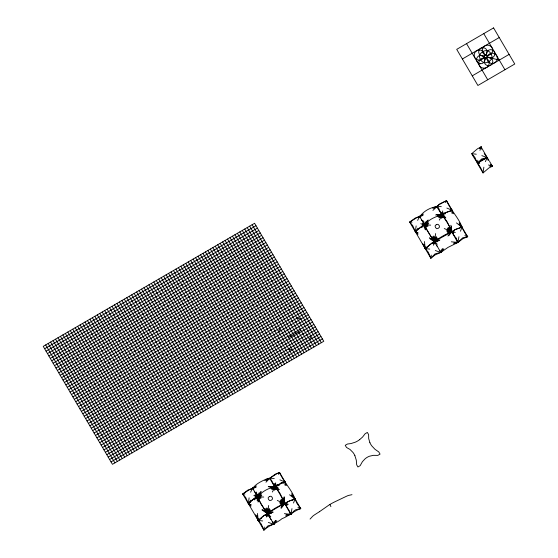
<?xml version="1.0" encoding="UTF-8"?>
<svg xmlns="http://www.w3.org/2000/svg" width="558" height="558" viewBox="0 0 558 558"><rect width="100%" height="100%" fill="white"/><g stroke="black" fill="none" stroke-linecap="round" stroke-linejoin="round"><path stroke-width="0.84" d="M267.61 508.896L267.979 516.52M434.57 236.983L434.87 244.062M451.98 213.365L452.168 210.282L446.54 200.643L439.871 203.782L432.924 210.429M284.992 485.16L285.215 482.168L279.565 472.542L275.31 474.147L269.744 478.262L276.091 489.526M257.552 499.25L257.719 496.927L254.12 498.58L248.366 503.63L263.892 530.1C269.263 525.148 276.447 523.383 282.041 518.661C288.835 516.157 293.864 510.828 300.741 508.645L295.098 499.019L287.572 501.663L281.309 506.504M441.434 218.345L441.971 213.519M275.136 483.828L275.261 489.708M274.473 490.266L275.729 482.823M434.166 243.63L435.638 233.565M423.431 222.809C427.853 233.467 435.519 242.172 440.687 252.474L434.975 254.971L430.86 258.194L415.326 231.709L416.142 225.927M274.285 523.767L273.727 524.374L268.042 525.775L263.892 530.1L264.297 527.024M435.303 250.507L440.687 252.474L435.024 253.904L430.86 258.194L431.299 255.104M257.126 500.428L257.719 496.927L254.211 499.898L254.594 498.252L255.104 498.001M285.577 515.934L290.913 514.364L291.967 508.631M424.226 227.615L425.147 223.186M441.915 215.402L442.724 210.945M440.346 251.867L440.687 252.467L448.032 247.382L457.881 242.458L458.941 236.738M433.399 245.248L435.484 237.213M477.829 160.223L477.383 163.306L483.04 172.952L488.843 168L492.4 166.242L489.547 161.374M268.677 505.485L267.059 516.143M249.105 497.82L248.366 503.623L248.708 504.09M483.856 167.17L483.04 172.952C480.487 165.852 475.074 160.467 471.754 153.673L477.564 148.728L481.122 146.977L487.441 157.956M480.843 148.093L481.122 146.977L480.222 147.528M258.466 498.915L257.719 496.92L258.417 494.172M268.524 509.126L266.41 517.029M278.749 331.954L279.795 328.118M309.704 339.773L310.75 335.93M440.82 217.627L442.529 212.849M479.943 150.367L481.122 146.977L481.401 147.828M257.112 498.957L257.719 496.927C261.737 506.81 269.096 514.776 273.72 524.38L276.789 520.642M424.275 226.353L425.81 221.819M255.85 493.649L256.352 492.037L257.726 496.913L259.63 499.11M433.991 242.89L436.454 236.634M255.62 497.764L257.719 496.92L259.247 492.644M275.533 484.769L273.852 489.547M460.434 231.214L462.038 227.106C458.432 217.348 450.494 210.052 446.54 200.643L438.818 204.821L435.77 207.325M293.494 503.016L295.098 499.019L296.898 503.323L300.741 508.645L295.705 509.726L293.975 510.905L290.92 514.364L287.377 514.888M417.642 220.403C421.255 211.705 431.941 205.574 441.294 206.648M485.355 161.646L487.218 157.6L481.84 155.633M250.64 492.198C252.858 485.69 259.512 482.042 265.462 479.489C270.895 475.667 271.76 481.7 274.013 485.09C280.869 494.088 284.936 504.746 290.92 514.364L286.031 514.657M256.052 497.22L257.719 496.92L258.975 494.039M269.493 508.554L266.71 515.327M439.997 250.249L440.687 252.467L442.417 248.498M272.346 492.023L276.363 484.693M439.306 220.103L443.373 212.8M445.584 202.659L446.54 200.643M275.401 520.391L273.727 524.374L268.342 522.386M432.827 243.546L434.57 241.858L436.851 237.534M278.609 474.453L279.565 472.542C283.645 481.903 291.45 489.275 295.091 499.012C289.595 500.4 284.35 503.037 280.946 507.759M443.826 248.763L440.687 252.467L442.145 249.761M480.222 148.623L481.122 146.977L481.421 149.188M255.132 497.059L257.719 496.92L260.984 491.396M275.666 520.712L273.727 524.374L273.371 523.76M255.599 496.376L257.719 496.92L261.123 491.891M269.891 509.447L267.603 513.765L265.873 515.376M427.379 220.445L423.92 225.892M253.827 495.574L257.719 496.92L258.166 496.188M440.687 252.467L442.864 249.231M310.067 519.08L312.675 516.262A9.884 1.897 -30.4 0 1 314.454 514.894L319.19 511.874M425.621 223.535L421.736 227.573M281.134 508.373L284.803 503.755L286.233 502.939M275.833 521.123L273.727 524.374L272.848 521.549M433.671 242.402L437.437 238.231M448.751 235.692L451.771 231.842L449.65 226.918M439.906 217.397L442.613 214.132M272.946 489.317L276.05 485.572M250.974 500.087L248.987 502.786M417.984 228.215L415.961 230.886M254.985 495.567L257.719 496.92L260.091 493.983M428.153 219.957L424.687 224.993L424.98 229.247M256.575 498.231L257.719 496.927L258.563 499.598M426.445 222.823L424.687 224.993L421.123 226.75L415.326 231.709L417.935 234.374M447.914 236.027L451.771 231.842L448.772 227.357M453.508 243.776L457.881 242.458L462.666 237.847L467.702 236.718L459.22 222.754M270.477 510.151L267.603 513.765L266.229 514.581M265.971 482.224L269.744 478.269L264.771 480.466M255.118 494.59L257.719 496.92C262.399 490.984 269.305 487.636 276.677 486.52M425.273 224.379L418.395 228.919M479.378 148.672L481.122 146.977M268.81 479.196L269.744 478.269L266.794 479.796M256.534 495.441L257.719 496.92L261.018 494.025M263.892 530.1L261.27 524.067L258.249 520.475L264.478 515.104L273.197 512.223M438.797 217.683L444.182 213.275L452.168 210.282L453.34 213.784M271.837 489.596L277.682 484.804L283.555 482.628M430.86 258.194L428.314 252.216L425.217 248.568L431.969 242.981L439.871 239.94M417.593 233.467L415.326 231.709L417.063 230.091M425.252 224.421L427.979 222.105M422.887 243.881L425.21 248.554C432.896 242.221 441.092 236.236 450.348 232.288M250.514 501.558L248.366 503.623L250.912 506.197M250.57 505.304L248.366 503.63L242.723 493.997L247.78 490.133L255.996 487.301M255.431 514.769L258.249 520.475L263.536 515.857L272.771 511.749M319.336 511.784L329.492 504.69A19.83 3.801 -30.4 0 1 334.214 502.109L346.392 496.299A9.884 1.897 -30.4 0 1 348.415 495.455L351.986 494.674M250.961 505.116L248.366 503.63L245.743 497.59L242.723 493.997L250.235 489.226L255.892 487.001M417.265 232.832L415.326 231.709L409.684 222.084L415.285 218.032L423.027 215.43M250.954 501.161L254.601 498.259M417.503 229.694L417.949 229.303M454.317 243.051L457.881 242.458L462.973 238.65L467.702 236.718C464.005 232.965 462.994 227.755 459.527 223.891M253.158 487.748L252.551 488.278L257.719 496.92L260.209 498.475M449.023 234.06L451.771 231.842L455.265 237.136L457.881 242.458L454.024 242.716M258.975 519.812L261.521 518.068M418.242 232.986L415.326 231.709L412.78 225.725L409.684 222.084L417.21 217.397L422.008 215.43M451.331 241.809L457.881 242.458L451.75 231.856L455.07 229.596L462.038 227.106L459.101 224.023M434.856 242.702L434.57 241.858L437.451 239.787L451.771 231.842L448.102 227.81M438.421 216.832L445.193 212.758L452.168 210.282L452.705 213.044M425.956 247.926L428.558 246.238M415.326 231.709L416.791 230.719M266.159 480.773L269.744 478.269M359.68 439.599L362.574 437.047L365.141 433.726L367.345 432.443L368.615 434.605L368.692 438.595L369.905 442.675M433.873 208.357C438.707 202.498 440.625 214.997 443.052 217.613M276.74 485.467L271.46 488.745M258.298 496.467L261.235 494.702M432.624 208.169L436.705 206.348C441.413 215.116 448.472 222.328 451.757 231.856L455.67 229.352L462.045 227.127L456.465 222.928M277.214 485.125L281.909 483.137M422.085 220.543L419.511 216.358L423.466 214.063M291.555 500.589L294.212 499.298M283.325 483.061L285.215 482.168L285.473 482.67M282.69 504.934L287.112 503.009M451.429 230.942L451.757 231.856L452.698 231.319M429.855 238.622L434.563 241.844L436.858 240.575M433.733 207.96L436.705 206.348M462.366 58.995L499.229 37.532M472.249 75.846L509.112 54.384M44.654 348.75L255.989 225.711M46.063 351.156L257.398 228.117M47.479 353.57L258.814 230.524M48.888 355.976L260.223 232.93M50.304 358.382L261.639 235.337M51.713 360.789L263.048 237.743M53.129 363.195L264.464 240.156M54.538 365.602L265.873 242.563M55.953 368.015L267.282 244.969M57.362 370.421L268.698 247.375M58.771 372.828L270.107 249.782M60.187 375.234L271.523 252.195M61.596 377.64L272.932 254.601M63.012 380.047L274.348 257.008M64.421 382.46L275.757 259.414M65.837 384.867L277.173 261.821M67.246 387.273L278.582 264.227M68.662 389.679L279.997 266.64M70.071 392.086L281.406 269.047M71.48 394.492L282.815 271.453M72.896 396.905L284.231 273.859M74.305 399.312L285.64 276.266M75.721 401.718L287.056 278.672M77.13 404.125L288.465 281.086M78.545 406.531L289.881 283.492M79.954 408.937L291.29 285.898M81.37 411.351L292.706 288.305M82.779 413.757L294.115 290.711M84.195 416.163L295.524 293.117M85.604 418.57L296.94 295.531M87.013 420.976L298.349 297.937M88.429 423.382L299.765 300.344M89.838 425.796L301.174 302.75M91.254 428.202L302.589 305.156M92.663 430.609L303.998 307.563M94.079 433.015L305.414 309.976M95.488 435.421L306.823 312.382M96.904 437.828L308.239 314.789M98.313 440.241L309.648 317.195M99.729 442.647L311.057 319.601M101.138 445.054L312.473 322.008M288.605 337.52L300.895 330.371M102.546 447.46L313.882 324.421M103.962 449.867L315.298 326.828M105.371 452.28L316.707 329.234M106.787 454.686L318.123 331.64M108.196 457.093L319.532 334.047M109.612 459.499L320.948 336.453M111.021 461.905L322.357 338.866M450.669 211.015L452.168 210.282L452.287 212.465M451.094 232.226L451.771 231.842L447.202 228.18M250.186 502.367L248.366 503.63L251.219 504.83M256.436 485.934L252.551 488.278L252.983 488.968M419.728 216.713L419.504 216.364L422.678 214.816M270.658 511.993L267.61 513.765L261.911 509.845M428.202 222.781L423.585 225.209M255.641 486.695L252.551 488.278L253.806 489.08M257.398 496.348L257.726 496.913L261.8 495.441M437.925 216.316L443.059 214.774M270.965 488.236L279.307 485.279L277.682 484.804M422.064 225.202L424.687 225C429.723 218.101 437.89 215.96 445.619 213.686M450.731 227.755L451.757 231.856L454.128 231.145M429.36 237.736L434.563 241.844L439.202 240.61M279.565 472.542L276.775 473.756L269.744 478.262L274.257 478.443M451.073 232.044L451.764 231.835L447.69 229.345M282.997 482.789L285.215 482.168L286.338 485.565M428.767 223.521L424.68 225L423.285 224.644M284.099 482.468L285.215 482.168L285.71 484.832M257.538 494.709L257.726 496.913L260.984 496.278M447.383 232.442L451.764 231.835L444.259 228.55M280.423 504.362L286.652 503.721M491.298 166.451L492.4 166.242L491.619 165.273M270.212 513.207L267.61 513.765L262.448 509.614M272.304 487.232L274.92 486.904L277.061 487.329M427.951 224.358L424.68 225L420.774 223.723M489.785 166.437L492.4 166.242L490.336 164.415M441.036 215.081L443.303 215.304M270.023 487.267L274.92 486.904L278.365 488.048M281.002 482.6L284.224 482.272M438.002 215.269L441.88 214.983L444.454 215.862M431.564 238.887L434.563 241.844L437.444 241.649M261.088 498.057L257.719 496.92L263.725 497.038M435.561 214.969L441.88 214.983L445.542 217.292M268.663 486.82L274.92 486.904L277.117 487.852M273.267 486.953L274.92 486.904L279.342 489.652M271.453 513.451L267.61 513.765L263.829 509.998M433.95 241.098L434.563 241.844L436.084 241.837M450.836 225.258L451.757 231.856L453.675 231.856M242.723 493.997L244.962 494.053M447.077 231.577L451.764 231.835L447.439 230.252M280.109 503.497L287.21 504.411M441.071 214.99L441.88 214.983L445.835 217.99M257.719 496.92L260.739 497.185M409.684 222.084L411.992 222.196M268.279 486.457L274.92 486.904L278.749 489.764M269.884 513.709L267.61 513.765L265.706 511.449M436.391 214.621L442.229 215.283L446.867 221.296L449.141 225.851M256.757 516.638L258.249 520.475L262.679 520.956M423.724 244.718L425.21 248.554L429.737 249.105M284.392 513.632L290.913 514.364L289.525 511.247M451.345 226.13L451.757 231.856L455.349 232.463M479.713 163.431L477.397 163.327L474.851 157.328L471.754 153.673L476.274 154.217M430.685 225.125L424.68 225L422.657 224.009M446.491 230.789L451.764 231.835M279.523 502.709L288.312 504.279M427.7 225.265L424.68 225L422.622 223.172M456.179 242.116L457.881 242.458M490.238 165.733L492.4 166.242L491.082 165.587M289.225 513.995L290.913 514.364M269.116 516.269L270.776 516.624L267.61 513.765L265.796 511.247M452.378 232.498L451.75 231.856L452.887 232.135M487.106 57.035L499.277 60.104M296.995 318.102L300.867 319.078M288.632 348.813L292.504 349.789M488.487 164.959L492.4 166.242M280.479 502.165L284.803 503.755L287.084 505.402M446.853 208.064L452.168 210.282M279.921 479.873L285.215 482.168L285.361 485.076M277.298 500.463L284.803 503.755L285.745 504.718M464.87 235.539L467.702 236.718M428.049 226.136L424.68 225L423.906 224.037M297.951 507.431L300.741 508.645M433.978 241.035L435.575 242.298M269.089 514.399L267.61 513.765L265.343 508.854M280.73 501.258L284.803 503.755L289.232 510.71M420.523 217.041L419.511 216.358M451.75 231.856L453.577 233.167M427.17 226.555L424.366 224.442M460.545 226.039L462.045 227.127M293.599 497.91L295.091 499.012L291.632 493.684M289.518 494.779L295.091 499.012L292.58 495.769M280.235 500.094L284.803 503.755L280.807 505.513L270.386 511.63L267.603 513.765L268.028 515.034M432.31 236.941L434.563 241.851L437.298 244.285M275.261 487.204L274.257 485.118M438.832 208.455L437.144 206.83M441.434 213.833L443.401 216.497M276.942 488.885L274.92 486.904L274.222 483.465M291.36 495.072L295.091 499.012M281.141 499.724L284.803 503.755C278.47 505.834 272.59 509.342 267.61 513.765L267.847 514.155M276.029 487.964L276.921 488.996M484.225 153.673L486.541 156.61M426.591 227.197L424.68 225L423.564 220.87M432.757 239.333L433.371 240.198M277.41 489.645L279.9 493.216L282.69 498.838M281.804 499.27L284.803 503.755L284.28 496.808M432.129 238.433L426.075 228.382M265.169 510.347L261.067 504.181L258.759 499.57M487.894 158.674L489.066 160.571M254.35 491.18L255.334 492.784M421.353 219.336L421.59 219.733M421.841 220.131L423.131 222.293M268.091 514.56L268.342 514.971M422.085 220.543L422.336 220.961M433.05 236.571L434.815 242.256M483.751 33.62L504.927 69.736M466.544 43.636L487.727 79.752M252.118 224.734L321.31 342.703M249.663 226.164L318.855 344.133M247.201 227.594L316.4 345.562M244.746 229.024L313.938 346.992M242.291 230.454L311.483 348.422M239.835 231.884L309.027 349.852M237.373 233.314L306.565 351.289M234.918 234.744L304.11 352.719M232.463 236.18L301.655 354.149M230.001 237.61L299.193 355.579M227.545 239.04L296.737 357.008M225.09 240.47L294.282 358.438M222.628 241.9L291.82 359.868M220.173 243.33L289.365 361.298M217.718 244.76L286.91 362.735M215.255 246.19L284.454 364.165M212.8 247.626L281.992 365.595M210.345 249.056L279.537 367.025M207.883 250.486L277.082 368.454M205.428 251.916L274.62 369.884M202.972 253.346L272.164 371.314M200.51 254.776L269.709 372.744M198.055 256.206L267.247 374.181M195.6 257.636L264.792 375.611M193.145 259.072L262.337 377.041M190.683 260.502L259.875 378.47M188.227 261.932L257.419 379.9M185.772 263.362L254.964 381.33M183.31 264.792L252.502 382.76M180.855 266.222L250.047 384.19M178.4 267.652L247.592 385.627M175.937 269.082L245.136 387.057M173.482 270.518L242.674 388.487M171.027 271.948L240.219 389.916M168.565 273.378L237.764 391.346M166.11 274.808L235.302 392.776M163.654 276.238L232.846 394.206M161.192 277.668L230.391 395.636M158.737 279.098L227.929 397.073M156.282 280.528L225.474 398.503M153.827 281.964L223.019 399.933M151.364 283.394L220.556 401.362M148.909 284.824L218.101 402.792M146.454 286.254L215.646 404.222M143.992 287.684L213.184 405.652M141.537 289.114L210.729 407.082M139.082 290.544L208.274 408.519M136.619 291.974L205.818 409.949M134.164 293.41L203.356 411.379M131.709 294.84L200.901 412.808M129.247 296.27L198.446 414.238M126.792 297.7L195.984 415.668M124.336 299.13L193.528 417.098M121.874 300.56L191.073 418.528M119.419 301.99L188.611 419.965M116.964 303.419L186.156 421.395M114.509 304.856L183.701 422.825M112.046 306.286L181.238 424.254M109.591 307.716L178.783 425.684M107.136 309.146L176.328 427.114M104.674 310.576L173.866 428.544M102.219 312.006L171.411 429.974M99.763 313.436L168.955 431.411M97.301 314.865L166.493 432.841M94.846 316.295L164.038 434.27M92.391 317.732L161.583 435.7M89.929 319.162L159.128 437.13M87.473 320.592L156.665 438.56M85.018 322.022L154.21 439.99M82.556 323.452L151.755 441.42M80.101 324.882L149.293 442.857M77.646 326.311L146.838 444.287M75.191 327.741L144.382 445.716M72.728 329.178L141.92 447.146M70.273 330.608L139.465 448.576M67.818 332.038L137.01 450.006M65.356 333.468L134.548 451.436M62.901 334.898L132.093 452.866M60.445 336.328L129.637 454.296M57.983 337.757L127.175 455.733M55.528 339.187L124.72 457.162M53.073 340.624L122.265 458.592M50.611 342.054L119.81 460.022M48.155 343.484L117.347 461.452M45.7 344.914L114.892 462.882M423.124 222.286L423.431 222.816M436.74 245.513L437.374 246.622M269.73 517.329L271.014 519.575M329.883 504.467L330.908 506.629M425.426 227.001L425.719 227.65M354.888 455.684L356.283 460.148L356.674 464.807L357.943 466.969L360.154 465.686L362.4 461.689L365.127 458.788A12.241 9.904 -31.6 0 1 369.445 456.235L373.302 455.342L377.843 455.384L380.054 454.1L378.784 451.938L374.955 449.274L371.767 445.856A12.15 7.945 49.9 0 1 369.884 442.675M457.386 241.349L456.067 237.841M283.61 500.882L284.803 503.755L283.827 497.164M487.469 158.193L488.159 160.397M424.98 225.892L425.182 226.415M283.778 500.917L284.803 503.748L283.471 498.552M424.819 225.418L424.568 223.535M425.301 227.008L424.68 225L425.461 229.833M258.082 518.598L258.249 520.475L256.771 515.222M425.05 246.678L425.21 248.554L424.052 244.411M266.082 508.491L267.603 513.765L266.857 507.885M441.866 214.997L441.329 212.284M258.48 501.579L257.719 496.927L258.082 502.04M442.229 217.787L441.957 215.883M434.563 241.851L433.817 235.971M258.249 520.475L257.461 513.458M425.21 248.554L424.45 241.551M359.715 439.627A12.241 6.473 -29.6 0 1 355.355 442.159L351.01 443.554L347.446 444.029L345.242 445.312L346.511 447.474L350.019 449.462L353.026 452.503A12.15 8.237 70 0 1 354.902 455.677M492.226 57.809C488.403 65.035 480.257 64.421 479.273 55.57C483.102 48.295 491.2 48.985 492.226 57.809M477.725 162.922L477.383 163.306L487.218 157.6L481.554 159.03L477.725 162.922M436.251 224.679L435.08 225.927L435.47 227.545L436.705 228.696L438.358 228.271L439.537 227.05L439.132 225.411L437.911 224.281L436.251 224.679M269.284 496.599L268.119 497.841L268.51 499.459L269.744 500.61L271.39 500.191L272.569 498.964L272.171 497.324L270.944 496.195L269.284 496.599M477.836 162.936L477.397 163.327L482.489 159.525L487.218 157.6L482.489 159.525L477.836 162.936M493.579 27.9L456.716 49.362L477.899 85.472L514.762 64.017L493.579 27.9M254.574 223.298L43.238 346.344L112.437 464.312L323.773 341.273L254.574 223.298M480.208 63.717A4.269 4.185 -25.4 0 0 484.769 57.941A4.269 4.185 -25.4 0 0 477.488 56.993A4.269 4.185 -25.4 0 0 480.208 63.717M485.53 58.074A1.423 1.395 -25.4 0 0 487.057 56.149A1.423 1.395 -25.4 0 0 484.623 55.835A1.423 1.395 -25.4 0 0 485.53 58.074M482.3 56.037A4.269 4.185 -25.4 0 0 486.862 50.262A4.269 4.185 -25.4 0 0 479.58 49.32A4.269 4.185 -25.4 0 0 482.3 56.037M487.95 65.67A4.269 4.185 -25.4 0 0 492.512 59.894A4.269 4.185 -25.4 0 0 485.223 58.946A4.269 4.185 -25.4 0 0 487.95 65.67M490.036 57.99A4.269 4.185 -25.4 0 0 494.604 52.215A4.269 4.185 -25.4 0 0 487.315 51.273A4.269 4.185 -25.4 0 0 490.036 57.99M483.242 68.195A5.259 5.162 -25.4 0 0 488.871 61.08A5.259 5.162 -25.4 0 0 479.887 59.915A5.259 5.162 -25.4 0 0 483.242 68.195M491.396 63.431A5.245 5.148 -25.4 0 0 497.011 56.323A5.245 5.148 -25.4 0 0 488.048 55.165A5.245 5.148 -25.4 0 0 491.396 63.431M486.715 55.444A5.266 5.168 -25.4 0 0 492.351 48.316A5.266 5.168 -25.4 0 0 483.361 47.151A5.266 5.168 -25.4 0 0 486.715 55.444M478.597 60.166A5.217 5.12 -25.4 0 0 484.184 53.108A5.217 5.12 -25.4 0 0 475.27 51.95A5.217 5.12 -25.4 0 0 478.597 60.166"/></g></svg>
